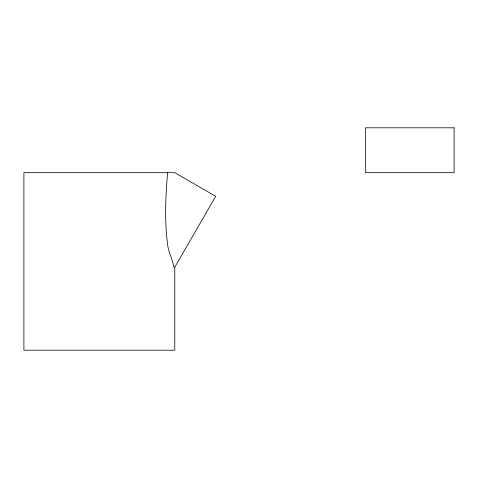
<?xml version="1.0" encoding="UTF-8"?>
<svg xmlns="http://www.w3.org/2000/svg" width="478" height="478" viewBox="0 0 478 478"><rect width="100%" height="100%" fill="white"/><g stroke="black" fill="none" stroke-linecap="round" stroke-linejoin="round"><path stroke-width="0.72" d="M167.629 172.689L167.563 173.197C165.502 196.793 164.557 220.639 167.563 244.198C168.268 252.276 172.743 258.909 173.574 266.873L174.781 267.202L174.781 350.195L23.9 350.195L23.9 172.689L174.781 172.689L215.703 196.315L174.781 267.202M454.1 127.805L365.347 127.805L365.347 172.689L454.1 172.689L454.1 127.805"/></g></svg>
